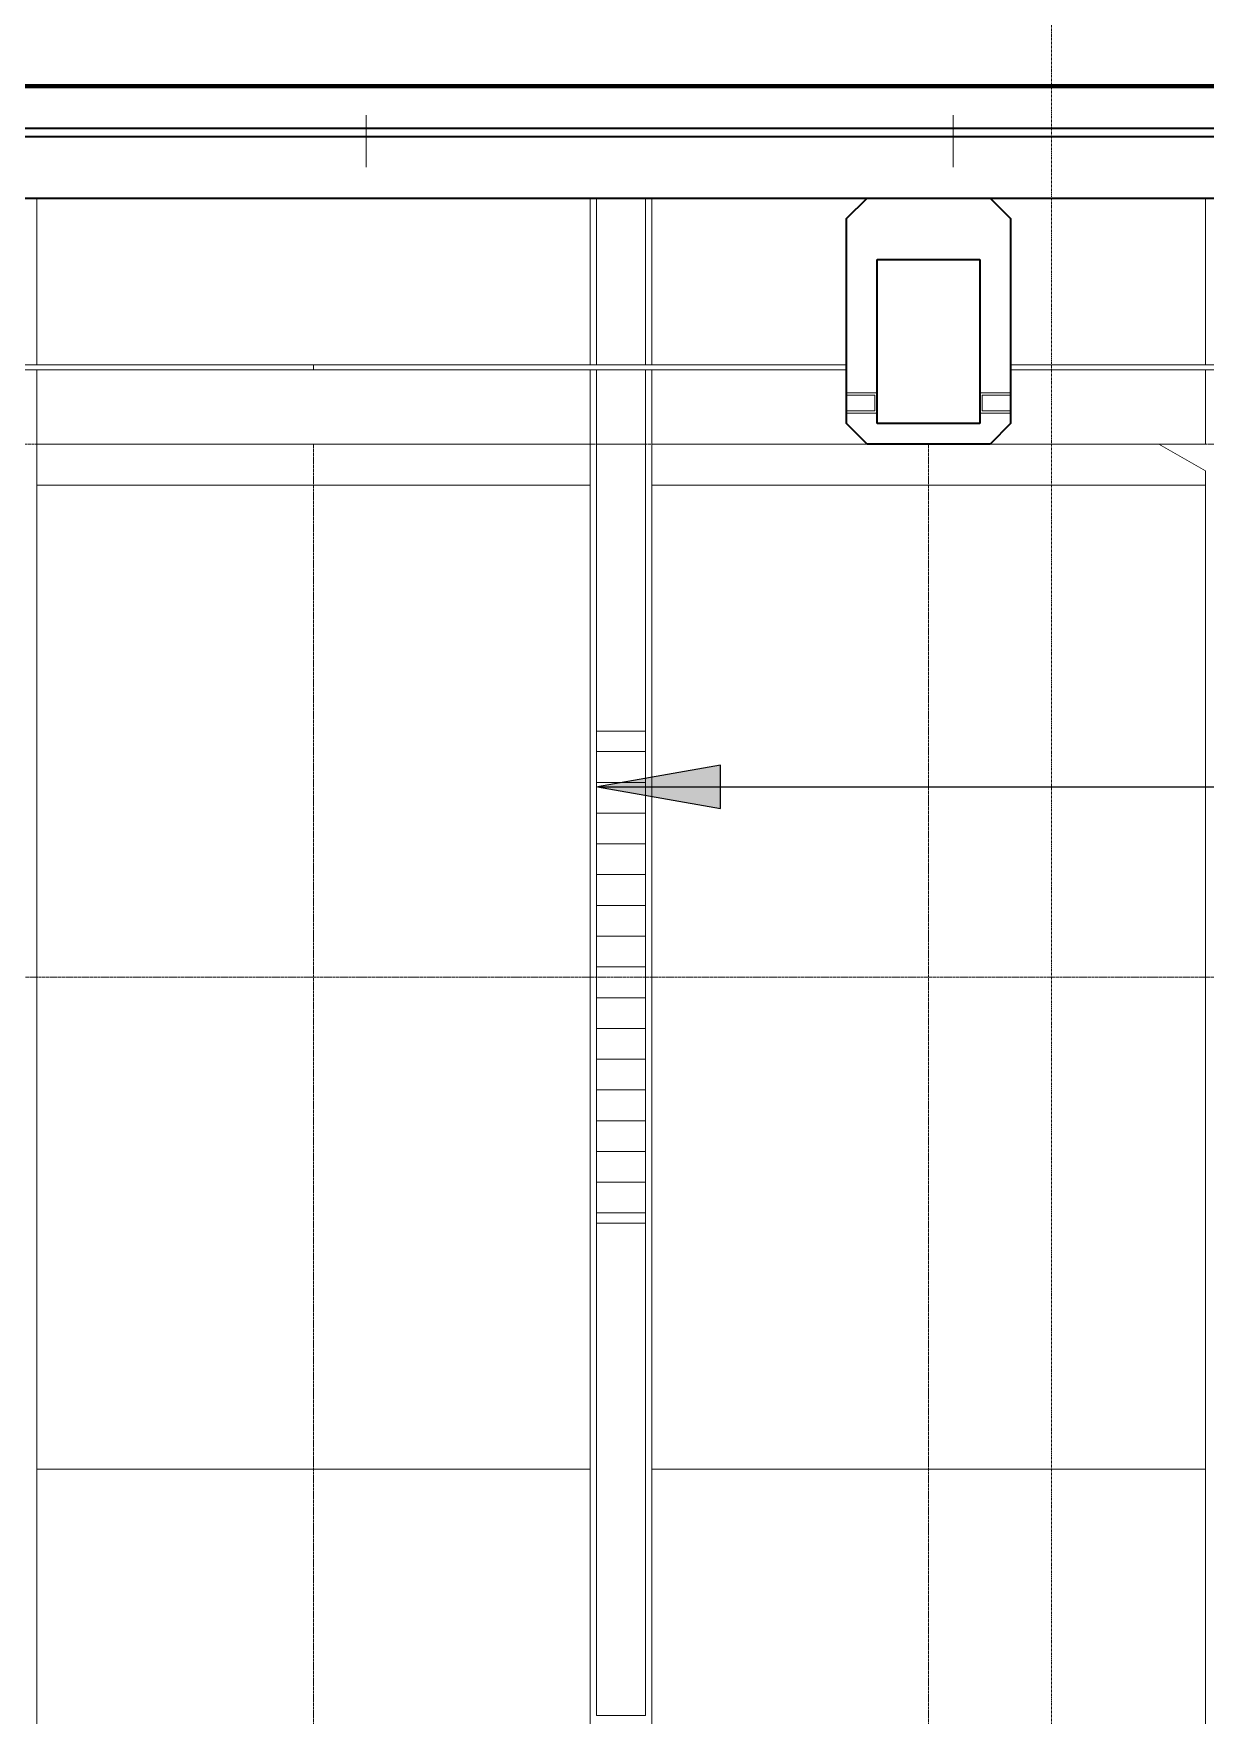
# Model space of a CAD drawing. Header units: millimetres. Extents: x -712454 to -640739, y -26917 to 7174.
# Drawn here: x -667365 to -664507, y -15283 to -11182 of the extents above; entities that cross this region are included whole.
import ezdxf

# ---------------------------------------------------------------- set-up
doc = ezdxf.new("R2010")
doc.units = ezdxf.units.MM
doc.linetypes.add('DPA_Grid _ Level 100', pattern=[10, 5.5, -1.6, 1.3, -1.6])
doc.linetypes.add('DPA_Hidden 50', pattern=[3, 2, -1])
for name, color, linetype, lineweight in [('A-ANNO-NOTE', 3, 'Continuous', 25), ('A-COLS-E', 1, 'Continuous', 35), ('A-COLS-HDLN', 2, 'Continuous', 9), ('A-DETL', 1, 'Continuous', 70), ('A-GENM', 1, 'Continuous', 9), ('A-GLAZ-CURT', 2, 'Continuous', 9), ('A-GLAZ-CWMG', 2, 'Continuous', 35), ('S-GRID', 251, 'Continuous', 9)]:
    doc.layers.add(name, color=color, linetype=linetype, lineweight=lineweight)

# ---------------------------------------------------------------- blocks, each defined once
blk = doc.blocks.new('System Panel - Entrance Glazed 12mm-11964252-4213-01 ENLARGED ENTRANCE 3 GROUND LEVEL - REFLECTED CEILING PLAN')
at = {"layer": 'A-GLAZ-CURT'}
for p, q in [((-687.5, -6), (-687.5, 6)), ((-687.5, 6), (612.5, 6)), ((612.5, -6), (-687.5, -6))]:
    blk.add_line(p, q, dxfattribs=at)
blk = doc.blocks.new('System Panel - Entrance Glazed 12mm-11964253-4213-01 ENLARGED ENTRANCE 3 GROUND LEVEL - REFLECTED CEILING PLAN')
at = {"layer": 'A-GLAZ-CURT'}
for p, q in [((-618.2, -6), (-618.2, 6)), ((-618.2, 6), (543.2, 6)), ((543.2, -6), (-618.2, -6))]:
    blk.add_line(p, q, dxfattribs=at)
blk = doc.blocks.new('DPA_CP_Entrance Louver Grill Vertical Z - Louver Grill Vertical Z-V3-4213-01 ENLARGED ENTRANCE 3 GROUND LEVEL - REFLECTED CEILING PLAN')
at = {"layer": 'A-GLAZ-CURT'}
for p, q in [((-716, -50), (-716, 0)), ((716, 0), (716, -50)), ((-716, 0), (-716, -50)), ((716, -50), (716, -25)), ((-716, -50), (-716, -125)), ((-716, -125), (-716, -50)), ((-716, -50), (-716, -125)), ((-716, -125), (-716, -50)), ((716, -50), (716, -125)), ((716, -125), (716, -50)), ((716, -50), (716, -125)), ((716, -125), (716, -50)), ((-716, -125), (-716, -127)), ((-716, -127), (-716, -125)), ((716, -127), (716, -125)), ((716, -125), (716, -127)), ((-668, -195), (-668, -200)), ((-668, -200), (-668, -195)), ((-668, -200), (-666, -200)), ((-666, -200), (-668, -200)), ((-666, -200), (-666, -195)), ((-666, -195), (-666, -200)), ((666, -195), (666, -200)), ((666, -200), (666, -195)), ((666, -200), (668, -200)), ((668, -200), (666, -200)), ((668, -200), (668, -195)), ((668, -195), (668, -200))]:
    blk.add_line(p, q, dxfattribs=at)
blk = doc.blocks.new('System Panel - Entrance Glazed 12mm-11964251-4213-01 ENLARGED ENTRANCE 3 GROUND LEVEL - REFLECTED CEILING PLAN')
at = {"layer": 'A-GLAZ-CURT'}
for p, q in [((-487.5, 6), (812.5, 6)), ((812.5, 6), (812.5, -6)), ((812.5, -6), (-487.5, -6))]:
    blk.add_line(p, q, dxfattribs=at)
blk = doc.blocks.new('DPA_Rectangular - 250 x 400 mm-11978455-4213-01 ENLARGED ENTRANCE 3 GROUND LEVEL - REFLECTED CEILING PLAN')
at = {"layer": 'A-COLS-E'}
for p, q in [((-200, -125), (-200, 125)), ((-200, 125), (200, 125)), ((200, 125), (200, -125)), ((200, -125), (-200, -125))]:
    blk.add_line(p, q, dxfattribs=at)
blk = doc.blocks.new('DPA_Rectangular Tuscan Column - Rectangular Tuscan Column-11934986-4213-01 ENLARGED ENTRANCE 3 GROUND LEVEL - REFLECTED CEILING PLAN')
at = {"layer": 'A-COLS-E'}
for p, q in [((-200, 250), (-150, 300)), ((-150, 300), (150, 300)), ((150, 300), (200, 250)), ((-200, -250), (-200, 250)), ((200, 250), (200, -250)), ((-150, -300), (-200, -250)), ((200, -250), (150, -300)), ((150, -300), (-150, -300))]:
    blk.add_line(p, q, dxfattribs=at)
at = {"layer": 'A-COLS-HDLN'}
for p, q in [((125, 150), (-125, 150)), ((-125, 150), (-125, -250)), ((125, -250), (125, 150)), ((-125, -175), (-200, -175)), ((-200, -175), (-200, -181)), ((-200, -181), (-131, -181)), ((-131, -181), (-131, -219)), ((-125, -225), (-125, -175)), ((125, -175), (125, -225)), ((200, -175), (125, -175)), ((131, -219), (131, -181)), ((131, -181), (200, -181)), ((200, -181), (200, -175)), ((-131, -219), (-200, -219)), ((-200, -219), (-200, -225)), ((-200, -225), (-125, -225)), ((125, -225), (200, -225)), ((200, -219), (131, -219)), ((200, -225), (200, -219)), ((-125, -250), (125, -250))]:
    blk.add_line(p, q, dxfattribs=at)
blk = doc.blocks.new('Rectangular Mullion - Entrance Louver Top-17623562-4213-01 ENLARGED ENTRANCE 3 GROUND LEVEL - REFLECTED CEILING PLAN')
at = {"layer": 'A-GLAZ-CWMG'}
for p, q in [((-663690.2, -11313), (-665122.2, -11313)), ((-665122.2, -11313), (-663690.2, -11313)), ((-663690.2, -11313), (-663690.2, -11508)), ((-663690.2, -11413), (-663690.2, -11313)), ((-665122.2, -11413), (-663690.2, -11413)), ((-665122.2, -11413), (-663690.2, -11413)), ((-665122.2, -11433), (-663690.2, -11433)), ((-665122.2, -11433), (-663690.2, -11433)), ((-663690.2, -11433), (-663690.2, -11413)), ((-663690.2, -11583), (-663690.2, -11433)), ((-665122.2, -11583), (-663710.3, -11583)), ((-665122.2, -11583), (-663690.2, -11583))]:
    blk.add_line(p, q, dxfattribs=at)
blk = doc.blocks.new('DPA_CP_Entrance Louver Grill Vertical Z - Louver Grill Vertical Z-18399221-4213-01 ENLARGED ENTRANCE 3 GROUND LEVEL - REFLECTED CEILING PLAN')
at = {"layer": 'A-GLAZ-CURT'}
for p, q in [((-716, 0), (-716, -50)), ((-716, -50), (-716, 0)), ((716, -50), (716, -25)), ((716, -25), (716, -50)), ((-716, -50), (-716, -125)), ((-716, -125), (-716, -50)), ((-716, -50), (-716, -125)), ((-716, -125), (-716, -50)), ((716, -50), (716, -125)), ((716, -125), (716, -50)), ((716, -50), (716, -125)), ((716, -125), (716, -50)), ((-716, -125), (-716, -127)), ((-716, -127), (-716, -125)), ((716, -127), (716, -125)), ((716, -125), (716, -127)), ((-668, -200), (-666, -200)), ((-666, -200), (-668, -200)), ((666, -200), (668, -200)), ((668, -200), (666, -200))]:
    blk.add_line(p, q, dxfattribs=at)
blk = doc.blocks.new('Rectangular Mullion - 50x200-17623563-4213-01 ENLARGED ENTRANCE 3 GROUND LEVEL - REFLECTED CEILING PLAN')
at = {"layer": 'A-GLAZ-CWMG'}
for p, q in [((-665122.2, -11308), (-663690.2, -11308)), ((-663690.2, -11308), (-665122.2, -11308)), ((-663690.2, -11308), (-663690.2, -11508)), ((-663690.2, -11508), (-663690.2, -11308))]:
    blk.add_line(p, q, dxfattribs=at)
blk = doc.blocks.new('System Panel - DPA-AR_Metal Ceiling Rectangular Panel-V47-4213-01 ENLARGED ENTRANCE 3 GROUND LEVEL - REFLECTED CEILING PLAN')
at = {"layer": 'A-GLAZ-CURT'}
for p, q in [((-679507.4, -14683), (-680857.4, -14683)), ((-680857.4, -14683), (-680857.4, -17083)), ((-680857.4, -17083), (-680857.4, -14683)), ((-680857.4, -14683), (-679507.4, -14683)), ((-679507.4, -17083), (-679507.4, -14683)), ((-679507.4, -14683), (-679507.4, -17083)), ((-680857.4, -17083), (-679507.4, -17083)), ((-679507.4, -17083), (-680857.4, -17083))]:
    blk.add_line(p, q, dxfattribs=at)
blk = doc.blocks.new('DPA_CP_Metal Ceiling Panel - Vertical Panel Entrance-12683665-4213-01 ENLARGED ENTRANCE 3 GROUND LEVEL - REFLECTED CEILING PLAN')
at = {"layer": 'A-GLAZ-CURT'}
for p, q in [((-680992.4, -14082.9), (-680872.4, -14082.9)), ((-680992.4, -14082.9), (-680992.4, -15282.9)), ((-680992.4, -14082.9), (-680992.4, -15282.9)), ((-680872.4, -14082.9), (-680992.4, -14082.9)), ((-680992.4, -14082.9), (-680872.4, -14082.9)), ((-680992.4, -15282.9), (-680992.4, -14082.9)), ((-680872.4, -14082.9), (-680872.4, -15282.9)), ((-680872.4, -15282.9), (-680872.4, -14082.9)), ((-680872.4, -14082.9), (-680872.4, -15282.9)), ((-680992.4, -15282.9), (-680872.4, -15282.9)), ((-680992.4, -15282.9), (-680872.4, -15282.9)), ((-680872.4, -15282.9), (-680992.4, -15282.9))]:
    blk.add_line(p, q, dxfattribs=at)
blk = doc.blocks.new('DPA_CP_Metal Ceiling Luminaire - Linear Luminaire Entrance-V46-4213-01 ENLARGED ENTRANCE 3 GROUND LEVEL - REFLECTED CEILING PLAN')
at = {"layer": 'A-GLAZ-CURT'}
h = blk.add_hatch(dxfattribs=at)
h.set_pattern_fill('FP_6', color=256, style=0, pattern_type=2)
h.set_pattern_definition([(0, (-679466.046, -16082.944), (0, -75), [])])
h.paths.add_polyline_path([(-680872.4, -16482.9), (-680872.4, -15282.9), (-680992.4, -15282.9), (-680992.4, -16482.9)])
for p, q in [((-680992.4, -15282.9), (-680992.4, -16482.9)), ((-680872.4, -15282.9), (-680992.4, -15282.9)), ((-680992.4, -15282.9), (-680872.4, -15282.9)), ((-680992.4, -16482.9), (-680992.4, -15282.9)), ((-680872.4, -16482.9), (-680872.4, -15282.9)), ((-680872.4, -15282.9), (-680872.4, -16482.9)), ((-680992.4, -16482.9), (-680872.4, -16482.9)), ((-680872.4, -16482.9), (-680992.4, -16482.9))]:
    blk.add_line(p, q, dxfattribs=at)
blk = doc.blocks.new('DPA_CP_Metal Ceiling Panel - Vertical Panel Entrance-12683620-4213-01 ENLARGED ENTRANCE 3 GROUND LEVEL - REFLECTED CEILING PLAN')
at = {"layer": 'A-GLAZ-CURT'}
for p, q in [((-680992.4, -16482.9), (-680872.4, -16482.9)), ((-680992.4, -16482.9), (-680992.4, -17182.9)), ((-680992.4, -16482.9), (-680992.4, -17182.9)), ((-680872.4, -16482.9), (-680992.4, -16482.9)), ((-680992.4, -16482.9), (-680872.4, -16482.9)), ((-680992.4, -17182.9), (-680992.4, -16482.9)), ((-680872.4, -16482.9), (-680872.4, -17182.9)), ((-680872.4, -17182.9), (-680872.4, -16482.9)), ((-680872.4, -16482.9), (-680872.4, -17182.9)), ((-680992.4, -17182.9), (-680872.4, -17182.9)), ((-680992.4, -17182.9), (-680872.4, -17182.9)), ((-680872.4, -17182.9), (-680992.4, -17182.9))]:
    blk.add_line(p, q, dxfattribs=at)
blk = doc.blocks.new('System Panel - DPA-AR_Metal Ceiling Rectangular Panel-V49-4213-01 ENLARGED ENTRANCE 3 GROUND LEVEL - REFLECTED CEILING PLAN')
at = {"layer": 'A-GLAZ-CURT'}
for p, q in [((-678007.4, -17083), (-679357.4, -17083)), ((-679357.4, -17083), (-679357.4, -17183)), ((-679357.4, -17183), (-679357.4, -17083)), ((-679357.4, -17083), (-678007.4, -17083)), ((-678007.4, -17183), (-678007.4, -17083)), ((-678007.4, -17083), (-678007.4, -17183)), ((-679357.4, -17183), (-678007.4, -17183)), ((-678007.4, -17183), (-679357.4, -17183))]:
    blk.add_line(p, q, dxfattribs=at)
blk = doc.blocks.new('System Panel - DPA-AR_Metal Ceiling Rectangular Panel-12684870-4213-01 ENLARGED ENTRANCE 3 GROUND LEVEL - REFLECTED CEILING PLAN')
at = {"layer": 'A-GLAZ-CURT'}
for p, q in [((-664621.1, -12183), (-665857.4, -12183)), ((-665857.4, -12183), (-665857.4, -12283)), ((-665857.4, -12283), (-665857.4, -12183)), ((-665857.4, -12183), (-664621.1, -12183)), ((-664507.4, -12248.6), (-664621.1, -12183)), ((-664621.1, -12183), (-664507.4, -12248.6)), ((-664507.4, -12283), (-664507.4, -12248.6)), ((-664507.4, -12248.6), (-664507.4, -12283)), ((-665857.4, -12283), (-664507.4, -12283)), ((-664507.4, -12283), (-665857.4, -12283))]:
    blk.add_line(p, q, dxfattribs=at)
blk = doc.blocks.new('System Panel - DPA-AR_Metal Ceiling Rectangular Panel-V53-4213-01 ENLARGED ENTRANCE 3 GROUND LEVEL - REFLECTED CEILING PLAN')
at = {"layer": 'A-GLAZ-CURT'}
for p, q in [((-672007.4, -11583), (-673357.4, -11583)), ((-673357.4, -11583), (-673357.4, -11990)), ((-673357.4, -11990), (-673357.4, -11583)), ((-673357.4, -11583), (-672007.4, -11583)), ((-672007.4, -11990), (-672007.4, -11583)), ((-672007.4, -11583), (-672007.4, -11990)), ((-673357.4, -12002), (-673357.4, -12183)), ((-673357.4, -12183), (-673357.4, -12002)), ((-672007.4, -12183), (-672007.4, -12002)), ((-672007.4, -12002), (-672007.4, -12183)), ((-673357.4, -12183), (-672007.4, -12183)), ((-672007.4, -12183), (-673357.4, -12183))]:
    blk.add_line(p, q, dxfattribs=at)
blk = doc.blocks.new('DPA_CP_Metal Ceiling Panel - Vertical Panel Entrance-16079906-4213-01 ENLARGED ENTRANCE 3 GROUND LEVEL - REFLECTED CEILING PLAN')
at = {"layer": 'A-GLAZ-CURT'}
for p, q in [((-676492.4, -11583), (-676372.4, -11583)), ((-676492.4, -11583), (-676492.4, -11990)), ((-676492.4, -11583), (-676492.4, -11990)), ((-676372.4, -11583), (-676492.4, -11583)), ((-676492.4, -11583), (-676372.4, -11583)), ((-676492.4, -11990), (-676492.4, -11583)), ((-676372.4, -11583), (-676372.4, -11990)), ((-676372.4, -11990), (-676372.4, -11583)), ((-676372.4, -11583), (-676372.4, -11990)), ((-676492.4, -12002), (-676492.4, -12182.9)), ((-676492.4, -12002), (-676492.4, -12182.9)), ((-676492.4, -12182.9), (-676492.4, -12002)), ((-676372.4, -12002), (-676372.4, -12182.9)), ((-676372.4, -12182.9), (-676372.4, -12002)), ((-676372.4, -12002), (-676372.4, -12182.9)), ((-676492.4, -12182.9), (-676372.4, -12182.9)), ((-676492.4, -12182.9), (-676372.4, -12182.9)), ((-676372.4, -12182.9), (-676492.4, -12182.9))]:
    blk.add_line(p, q, dxfattribs=at)
blk = doc.blocks.new('System Panel - DPA-AR_Metal Ceiling Rectangular Panel-V55-4213-01 ENLARGED ENTRANCE 3 GROUND LEVEL - REFLECTED CEILING PLAN')
at = {"layer": 'A-GLAZ-CURT'}
for p, q in [((-670507.4, -11583), (-671857.4, -11583)), ((-671857.4, -11583), (-671857.4, -11990)), ((-671857.4, -11990), (-671857.4, -11583)), ((-671857.4, -11583), (-670507.4, -11583)), ((-670507.4, -11990), (-670507.4, -11583)), ((-670507.4, -11583), (-670507.4, -11990)), ((-671857.4, -12002), (-671857.4, -12183)), ((-671857.4, -12183), (-671857.4, -12002)), ((-670507.4, -12183), (-670507.4, -12002)), ((-670507.4, -12002), (-670507.4, -12183)), ((-671857.4, -12183), (-670507.4, -12183)), ((-670507.4, -12183), (-671857.4, -12183))]:
    blk.add_line(p, q, dxfattribs=at)
blk = doc.blocks.new('GM_Louver Grill Vertical Z - Z Profile-12047552-4213-01 ENLARGED ENTRANCE 3 GROUND LEVEL - REFLECTED CEILING PLAN')
at = {"layer": 'A-GENM'}
for p, q in [((46.4, -73), (40, -73)), ((40, -73), (40, -75)), ((40, -75), (40, -73)), ((40, -73), (46.4, -73)), ((40, -75), (50, -75)), ((50, -75), (40, -75)), ((44.5, -70), (46.4, -73)), ((46.4, -73), (44.5, -70)), ((50, -75), (46.8, -70)), ((46.8, -70), (50, -75))]:
    blk.add_line(p, q, dxfattribs=at)
blk = doc.blocks.new('GM_Louver Grill Vertical Z - Z Profile-18333959-4213-01 ENLARGED ENTRANCE 3 GROUND LEVEL - REFLECTED CEILING PLAN')
at = {"layer": 'A-GENM'}
for p, q in [((40, -75), (50, -75)), ((50, -75), (40, -75))]:
    blk.add_line(p, q, dxfattribs=at)
blk = doc.blocks.new('DPA_CP_Entrance Louver Grill Vertical Z - Louver Grill Vertical Z-V74-4213-01 ENLARGED ENTRANCE 3 GROUND LEVEL - REFLECTED CEILING PLAN')
at = {"layer": 'A-GLAZ-CURT'}
for p, q in [((-716, -50), (-716, 0)), ((716, 0), (716, -50)), ((-716, -25), (-716, -50)), ((716, -50), (716, -25)), ((-716, -50), (-716, -125)), ((-716, -125), (-716, -50)), ((-716, -50), (-716, -125)), ((-716, -125), (-716, -50)), ((716, -50), (716, -125)), ((716, -125), (716, -50)), ((716, -50), (716, -125)), ((716, -125), (716, -50)), ((-716, -125), (-716, -127)), ((-716, -127), (-716, -125)), ((716, -127), (716, -125)), ((716, -125), (716, -127)), ((-668, -195), (-668, -200)), ((-668, -200), (-668, -195)), ((-668, -200), (-666, -200)), ((-666, -200), (-668, -200)), ((-666, -200), (-666, -195)), ((-666, -195), (-666, -200)), ((666, -195), (666, -200)), ((666, -200), (666, -195)), ((666, -200), (668, -200)), ((668, -200), (666, -200)), ((668, -200), (668, -195)), ((668, -195), (668, -200))]:
    blk.add_line(p, q, dxfattribs=at)
blk = doc.blocks.new('DPA_CP_Entrance Louver Grill Vertical Z - Louver Grill Vertical Z-V75-4213-01 ENLARGED ENTRANCE 3 GROUND LEVEL - REFLECTED CEILING PLAN')
at = {"layer": 'A-GLAZ-CURT'}
for p, q in [((-716, -25), (-716, -50)), ((-716, -50), (-716, -25)), ((716, -50), (716, -25)), ((716, -25), (716, -50)), ((-716, -50), (-716, -125)), ((-716, -125), (-716, -50)), ((-716, -50), (-716, -125)), ((-716, -125), (-716, -50)), ((716, -50), (716, -125)), ((716, -125), (716, -50)), ((716, -50), (716, -125)), ((716, -125), (716, -50)), ((-716, -125), (-716, -127)), ((-716, -127), (-716, -125)), ((716, -127), (716, -125)), ((716, -125), (716, -127)), ((-668, -200), (-666, -200)), ((-666, -200), (-668, -200)), ((666, -200), (668, -200)), ((668, -200), (666, -200))]:
    blk.add_line(p, q, dxfattribs=at)
blk = doc.blocks.new('Rectangular Mullion - Entrance Louver Top-V76-4213-01 ENLARGED ENTRANCE 3 GROUND LEVEL - REFLECTED CEILING PLAN')
at = {"layer": 'A-GLAZ-CWMG'}
for p, q in [((-665122.2, -11313), (-666554.2, -11313)), ((-666554.2, -11313), (-665122.2, -11313)), ((-666554.2, -11413), (-665122.2, -11413)), ((-666554.2, -11413), (-665122.2, -11413)), ((-666554.2, -11433), (-665122.2, -11433)), ((-666554.2, -11433), (-665122.2, -11433)), ((-666554.2, -11583), (-665122.2, -11583)), ((-666554.2, -11583), (-665122.2, -11583))]:
    blk.add_line(p, q, dxfattribs=at)
blk = doc.blocks.new('Rectangular Mullion - 50x200-17623528-4213-01 ENLARGED ENTRANCE 3 GROUND LEVEL - REFLECTED CEILING PLAN')
at = {"layer": 'A-GLAZ-CWMG'}
for p, q in [((-666554.2, -11308), (-665122.2, -11308)), ((-665122.2, -11308), (-666554.2, -11308))]:
    blk.add_line(p, q, dxfattribs=at)

msp = doc.modelspace()

# ---------------------------------------------------------------- hatches: boundary and pattern name
at = {"layer": 'A-ANNO-NOTE'}
msp.add_hatch(color=256, dxfattribs=at).paths.add_polyline_path([(-665990.1, -13019), (-665690.1, -13071.9), (-665690.1, -12966.1)])

# ---------------------------------------------------------------- linework, layer by layer
for p, q in [((-665690.1, -12966.1), (-665990.1, -13019)), ((-665690.1, -13071.9), (-665690.1, -12966.1)), ((-665990.1, -13019), (-665690.1, -13071.9)), ((-665990.1, -13019), (-655767.9, -13019))]:
    msp.add_line(p, q, dxfattribs=at)
at = {"layer": 'A-DETL', "color": 8, "linetype": 'DPA_Hidden 50', "lineweight": 9}
for p, q in [((-682157.4, -12183), (-663871.1, -12183)), ((-666682.4, -12183), (-666682.4, -21183)), ((-665182.4, -12183), (-665182.4, -21183)), ((-681822.4, -13482.9), (-657422.4, -13482.9))]:
    msp.add_line(p, q, dxfattribs=at)
at = {"layer": 'S-GRID', "linetype": 'DPA_Grid _ Level 100'}
msp.add_line((-664882.4, -26917.1), (-664882.4, 4761.8), dxfattribs=at)

# ---------------------------------------------------------------- block references
at = {"layer": 'A-COLS-E'}
msp.add_blockref('DPA_Rectangular Tuscan Column - Rectangular Tuscan Column-11934986-4213-01 ENLARGED ENTRANCE 3 GROUND LEVEL - REFLECTED CEILING PLAN', (-665182.4, -11883), dxfattribs=at)
at = {"layer": 'A-COLS-E', "rotation": 269.999999999999}
msp.add_blockref('DPA_Rectangular - 250 x 400 mm-11978455-4213-01 ENLARGED ENTRANCE 3 GROUND LEVEL - REFLECTED CEILING PLAN', (-665182.4, -11933), dxfattribs=at)
at = {"layer": 'A-GENM', "rotation": 180}
for name, p in [('GM_Louver Grill Vertical Z - Z Profile-12047552-4213-01 ENLARGED ENTRANCE 3 GROUND LEVEL - REFLECTED CEILING PLAN', (-667282.9, -11383)), ('GM_Louver Grill Vertical Z - Z Profile-18333959-4213-01 ENLARGED ENTRANCE 3 GROUND LEVEL - REFLECTED CEILING PLAN', (-667282.9, -11383)), ('GM_Louver Grill Vertical Z - Z Profile-12047552-4213-01 ENLARGED ENTRANCE 3 GROUND LEVEL - REFLECTED CEILING PLAN', (-667207.5, -11383)), ('GM_Louver Grill Vertical Z - Z Profile-18333959-4213-01 ENLARGED ENTRANCE 3 GROUND LEVEL - REFLECTED CEILING PLAN', (-667207.5, -11383)), ('GM_Louver Grill Vertical Z - Z Profile-12047552-4213-01 ENLARGED ENTRANCE 3 GROUND LEVEL - REFLECTED CEILING PLAN', (-667132.1, -11383)), ('GM_Louver Grill Vertical Z - Z Profile-18333959-4213-01 ENLARGED ENTRANCE 3 GROUND LEVEL - REFLECTED CEILING PLAN', (-667132.1, -11383)), ('GM_Louver Grill Vertical Z - Z Profile-12047552-4213-01 ENLARGED ENTRANCE 3 GROUND LEVEL - REFLECTED CEILING PLAN', (-667056.7, -11383)), ('GM_Louver Grill Vertical Z - Z Profile-18333959-4213-01 ENLARGED ENTRANCE 3 GROUND LEVEL - REFLECTED CEILING PLAN', (-667056.7, -11383)), ('GM_Louver Grill Vertical Z - Z Profile-12047552-4213-01 ENLARGED ENTRANCE 3 GROUND LEVEL - REFLECTED CEILING PLAN', (-666981.3, -11383)), ('GM_Louver Grill Vertical Z - Z Profile-18333959-4213-01 ENLARGED ENTRANCE 3 GROUND LEVEL - REFLECTED CEILING PLAN', (-666981.3, -11383)), ('GM_Louver Grill Vertical Z - Z Profile-12047552-4213-01 ENLARGED ENTRANCE 3 GROUND LEVEL - REFLECTED CEILING PLAN', (-666905.9, -11383)), ('GM_Louver Grill Vertical Z - Z Profile-18333959-4213-01 ENLARGED ENTRANCE 3 GROUND LEVEL - REFLECTED CEILING PLAN', (-666905.9, -11383)), ('GM_Louver Grill Vertical Z - Z Profile-12047552-4213-01 ENLARGED ENTRANCE 3 GROUND LEVEL - REFLECTED CEILING PLAN', (-666830.5, -11383)), ('GM_Louver Grill Vertical Z - Z Profile-18333959-4213-01 ENLARGED ENTRANCE 3 GROUND LEVEL - REFLECTED CEILING PLAN', (-666830.5, -11383)), ('GM_Louver Grill Vertical Z - Z Profile-12047552-4213-01 ENLARGED ENTRANCE 3 GROUND LEVEL - REFLECTED CEILING PLAN', (-666755, -11383)), ('GM_Louver Grill Vertical Z - Z Profile-18333959-4213-01 ENLARGED ENTRANCE 3 GROUND LEVEL - REFLECTED CEILING PLAN', (-666755, -11383)), ('GM_Louver Grill Vertical Z - Z Profile-12047552-4213-01 ENLARGED ENTRANCE 3 GROUND LEVEL - REFLECTED CEILING PLAN', (-666679.6, -11383)), ('GM_Louver Grill Vertical Z - Z Profile-18333959-4213-01 ENLARGED ENTRANCE 3 GROUND LEVEL - REFLECTED CEILING PLAN', (-666679.6, -11383)), ('GM_Louver Grill Vertical Z - Z Profile-12047552-4213-01 ENLARGED ENTRANCE 3 GROUND LEVEL - REFLECTED CEILING PLAN', (-666604.2, -11383)), ('GM_Louver Grill Vertical Z - Z Profile-18333959-4213-01 ENLARGED ENTRANCE 3 GROUND LEVEL - REFLECTED CEILING PLAN', (-666604.2, -11383)), ('GM_Louver Grill Vertical Z - Z Profile-12047552-4213-01 ENLARGED ENTRANCE 3 GROUND LEVEL - REFLECTED CEILING PLAN', (-666454.2, -11383)), ('GM_Louver Grill Vertical Z - Z Profile-18333959-4213-01 ENLARGED ENTRANCE 3 GROUND LEVEL - REFLECTED CEILING PLAN', (-666454.2, -11383)), ('GM_Louver Grill Vertical Z - Z Profile-12047552-4213-01 ENLARGED ENTRANCE 3 GROUND LEVEL - REFLECTED CEILING PLAN', (-666378.8, -11383)), ('GM_Louver Grill Vertical Z - Z Profile-18333959-4213-01 ENLARGED ENTRANCE 3 GROUND LEVEL - REFLECTED CEILING PLAN', (-666378.8, -11383)), ('GM_Louver Grill Vertical Z - Z Profile-12047552-4213-01 ENLARGED ENTRANCE 3 GROUND LEVEL - REFLECTED CEILING PLAN', (-666303.4, -11383)), ('GM_Louver Grill Vertical Z - Z Profile-18333959-4213-01 ENLARGED ENTRANCE 3 GROUND LEVEL - REFLECTED CEILING PLAN', (-666303.4, -11383)), ('GM_Louver Grill Vertical Z - Z Profile-12047552-4213-01 ENLARGED ENTRANCE 3 GROUND LEVEL - REFLECTED CEILING PLAN', (-666228, -11383)), ('GM_Louver Grill Vertical Z - Z Profile-18333959-4213-01 ENLARGED ENTRANCE 3 GROUND LEVEL - REFLECTED CEILING PLAN', (-666228, -11383)), ('GM_Louver Grill Vertical Z - Z Profile-12047552-4213-01 ENLARGED ENTRANCE 3 GROUND LEVEL - REFLECTED CEILING PLAN', (-666152.6, -11383)), ('GM_Louver Grill Vertical Z - Z Profile-18333959-4213-01 ENLARGED ENTRANCE 3 GROUND LEVEL - REFLECTED CEILING PLAN', (-666152.6, -11383)), ('GM_Louver Grill Vertical Z - Z Profile-12047552-4213-01 ENLARGED ENTRANCE 3 GROUND LEVEL - REFLECTED CEILING PLAN', (-666077.2, -11383)), ('GM_Louver Grill Vertical Z - Z Profile-18333959-4213-01 ENLARGED ENTRANCE 3 GROUND LEVEL - REFLECTED CEILING PLAN', (-666077.2, -11383)), ('GM_Louver Grill Vertical Z - Z Profile-12047552-4213-01 ENLARGED ENTRANCE 3 GROUND LEVEL - REFLECTED CEILING PLAN', (-666001.7, -11383)), ('GM_Louver Grill Vertical Z - Z Profile-18333959-4213-01 ENLARGED ENTRANCE 3 GROUND LEVEL - REFLECTED CEILING PLAN', (-666001.7, -11383)), ('GM_Louver Grill Vertical Z - Z Profile-12047552-4213-01 ENLARGED ENTRANCE 3 GROUND LEVEL - REFLECTED CEILING PLAN', (-665926.3, -11383)), ('GM_Louver Grill Vertical Z - Z Profile-18333959-4213-01 ENLARGED ENTRANCE 3 GROUND LEVEL - REFLECTED CEILING PLAN', (-665926.3, -11383)), ('GM_Louver Grill Vertical Z - Z Profile-12047552-4213-01 ENLARGED ENTRANCE 3 GROUND LEVEL - REFLECTED CEILING PLAN', (-665850.9, -11383)), ('GM_Louver Grill Vertical Z - Z Profile-18333959-4213-01 ENLARGED ENTRANCE 3 GROUND LEVEL - REFLECTED CEILING PLAN', (-665850.9, -11383)), ('GM_Louver Grill Vertical Z - Z Profile-12047552-4213-01 ENLARGED ENTRANCE 3 GROUND LEVEL - REFLECTED CEILING PLAN', (-665775.5, -11383)), ('GM_Louver Grill Vertical Z - Z Profile-18333959-4213-01 ENLARGED ENTRANCE 3 GROUND LEVEL - REFLECTED CEILING PLAN', (-665775.5, -11383)), ('GM_Louver Grill Vertical Z - Z Profile-12047552-4213-01 ENLARGED ENTRANCE 3 GROUND LEVEL - REFLECTED CEILING PLAN', (-665700.1, -11383)), ('GM_Louver Grill Vertical Z - Z Profile-18333959-4213-01 ENLARGED ENTRANCE 3 GROUND LEVEL - REFLECTED CEILING PLAN', (-665700.1, -11383)), ('GM_Louver Grill Vertical Z - Z Profile-12047552-4213-01 ENLARGED ENTRANCE 3 GROUND LEVEL - REFLECTED CEILING PLAN', (-665624.7, -11383)), ('GM_Louver Grill Vertical Z - Z Profile-18333959-4213-01 ENLARGED ENTRANCE 3 GROUND LEVEL - REFLECTED CEILING PLAN', (-665624.7, -11383)), ('GM_Louver Grill Vertical Z - Z Profile-12047552-4213-01 ENLARGED ENTRANCE 3 GROUND LEVEL - REFLECTED CEILING PLAN', (-665549.3, -11383)), ('GM_Louver Grill Vertical Z - Z Profile-18333959-4213-01 ENLARGED ENTRANCE 3 GROUND LEVEL - REFLECTED CEILING PLAN', (-665549.3, -11383)), ('GM_Louver Grill Vertical Z - Z Profile-12047552-4213-01 ENLARGED ENTRANCE 3 GROUND LEVEL - REFLECTED CEILING PLAN', (-665473.9, -11383)), ('GM_Louver Grill Vertical Z - Z Profile-18333959-4213-01 ENLARGED ENTRANCE 3 GROUND LEVEL - REFLECTED CEILING PLAN', (-665473.9, -11383)), ('GM_Louver Grill Vertical Z - Z Profile-12047552-4213-01 ENLARGED ENTRANCE 3 GROUND LEVEL - REFLECTED CEILING PLAN', (-665398.4, -11383)), ('GM_Louver Grill Vertical Z - Z Profile-18333959-4213-01 ENLARGED ENTRANCE 3 GROUND LEVEL - REFLECTED CEILING PLAN', (-665398.4, -11383)), ('GM_Louver Grill Vertical Z - Z Profile-12047552-4213-01 ENLARGED ENTRANCE 3 GROUND LEVEL - REFLECTED CEILING PLAN', (-665323, -11383)), ('GM_Louver Grill Vertical Z - Z Profile-18333959-4213-01 ENLARGED ENTRANCE 3 GROUND LEVEL - REFLECTED CEILING PLAN', (-665323, -11383)), ('GM_Louver Grill Vertical Z - Z Profile-12047552-4213-01 ENLARGED ENTRANCE 3 GROUND LEVEL - REFLECTED CEILING PLAN', (-665247.6, -11383)), ('GM_Louver Grill Vertical Z - Z Profile-18333959-4213-01 ENLARGED ENTRANCE 3 GROUND LEVEL - REFLECTED CEILING PLAN', (-665247.6, -11383)), ('GM_Louver Grill Vertical Z - Z Profile-12047552-4213-01 ENLARGED ENTRANCE 3 GROUND LEVEL - REFLECTED CEILING PLAN', (-665172.2, -11383)), ('GM_Louver Grill Vertical Z - Z Profile-18333959-4213-01 ENLARGED ENTRANCE 3 GROUND LEVEL - REFLECTED CEILING PLAN', (-665172.2, -11383)), ('GM_Louver Grill Vertical Z - Z Profile-12047552-4213-01 ENLARGED ENTRANCE 3 GROUND LEVEL - REFLECTED CEILING PLAN', (-665022.2, -11383)), ('GM_Louver Grill Vertical Z - Z Profile-18333959-4213-01 ENLARGED ENTRANCE 3 GROUND LEVEL - REFLECTED CEILING PLAN', (-665022.2, -11383)), ('GM_Louver Grill Vertical Z - Z Profile-12047552-4213-01 ENLARGED ENTRANCE 3 GROUND LEVEL - REFLECTED CEILING PLAN', (-664946.8, -11383)), ('GM_Louver Grill Vertical Z - Z Profile-18333959-4213-01 ENLARGED ENTRANCE 3 GROUND LEVEL - REFLECTED CEILING PLAN', (-664946.8, -11383)), ('GM_Louver Grill Vertical Z - Z Profile-12047552-4213-01 ENLARGED ENTRANCE 3 GROUND LEVEL - REFLECTED CEILING PLAN', (-664871.4, -11383)), ('GM_Louver Grill Vertical Z - Z Profile-18333959-4213-01 ENLARGED ENTRANCE 3 GROUND LEVEL - REFLECTED CEILING PLAN', (-664871.4, -11383)), ('GM_Louver Grill Vertical Z - Z Profile-12047552-4213-01 ENLARGED ENTRANCE 3 GROUND LEVEL - REFLECTED CEILING PLAN', (-664796, -11383)), ('GM_Louver Grill Vertical Z - Z Profile-18333959-4213-01 ENLARGED ENTRANCE 3 GROUND LEVEL - REFLECTED CEILING PLAN', (-664796, -11383)), ('GM_Louver Grill Vertical Z - Z Profile-12047552-4213-01 ENLARGED ENTRANCE 3 GROUND LEVEL - REFLECTED CEILING PLAN', (-664720.5, -11383)), ('GM_Louver Grill Vertical Z - Z Profile-18333959-4213-01 ENLARGED ENTRANCE 3 GROUND LEVEL - REFLECTED CEILING PLAN', (-664720.5, -11383)), ('GM_Louver Grill Vertical Z - Z Profile-12047552-4213-01 ENLARGED ENTRANCE 3 GROUND LEVEL - REFLECTED CEILING PLAN', (-664645.1, -11383)), ('GM_Louver Grill Vertical Z - Z Profile-18333959-4213-01 ENLARGED ENTRANCE 3 GROUND LEVEL - REFLECTED CEILING PLAN', (-664645.1, -11383)), ('GM_Louver Grill Vertical Z - Z Profile-12047552-4213-01 ENLARGED ENTRANCE 3 GROUND LEVEL - REFLECTED CEILING PLAN', (-664569.7, -11383)), ('GM_Louver Grill Vertical Z - Z Profile-18333959-4213-01 ENLARGED ENTRANCE 3 GROUND LEVEL - REFLECTED CEILING PLAN', (-664569.7, -11383)), ('GM_Louver Grill Vertical Z - Z Profile-12047552-4213-01 ENLARGED ENTRANCE 3 GROUND LEVEL - REFLECTED CEILING PLAN', (-664494.3, -11383)), ('GM_Louver Grill Vertical Z - Z Profile-18333959-4213-01 ENLARGED ENTRANCE 3 GROUND LEVEL - REFLECTED CEILING PLAN', (-664494.3, -11383))]:
    msp.add_blockref(name, p, dxfattribs=at)
at = {"layer": 'A-GLAZ-CURT', "rotation": 180}
for name, p in [('DPA_CP_Entrance Louver Grill Vertical Z - Louver Grill Vertical Z-V74-4213-01 ENLARGED ENTRANCE 3 GROUND LEVEL - REFLECTED CEILING PLAN', (-667270.2, -11508)), ('DPA_CP_Entrance Louver Grill Vertical Z - Louver Grill Vertical Z-V75-4213-01 ENLARGED ENTRANCE 3 GROUND LEVEL - REFLECTED CEILING PLAN', (-667270.2, -11508)), ('DPA_CP_Entrance Louver Grill Vertical Z - Louver Grill Vertical Z-V74-4213-01 ENLARGED ENTRANCE 3 GROUND LEVEL - REFLECTED CEILING PLAN', (-665838.2, -11508)), ('DPA_CP_Entrance Louver Grill Vertical Z - Louver Grill Vertical Z-V75-4213-01 ENLARGED ENTRANCE 3 GROUND LEVEL - REFLECTED CEILING PLAN', (-665838.2, -11508)), ('DPA_CP_Entrance Louver Grill Vertical Z - Louver Grill Vertical Z-V3-4213-01 ENLARGED ENTRANCE 3 GROUND LEVEL - REFLECTED CEILING PLAN', (-664406.2, -11508)), ('DPA_CP_Entrance Louver Grill Vertical Z - Louver Grill Vertical Z-18399221-4213-01 ENLARGED ENTRANCE 3 GROUND LEVEL - REFLECTED CEILING PLAN', (-664406.2, -11508)), ('System Panel - Entrance Glazed 12mm-11964252-4213-01 ENLARGED ENTRANCE 3 GROUND LEVEL - REFLECTED CEILING PLAN', (-667369.9, -11996)), ('System Panel - Entrance Glazed 12mm-11964251-4213-01 ENLARGED ENTRANCE 3 GROUND LEVEL - REFLECTED CEILING PLAN', (-665869.9, -11996)), ('System Panel - Entrance Glazed 12mm-11964253-4213-01 ENLARGED ENTRANCE 3 GROUND LEVEL - REFLECTED CEILING PLAN', (-664439.2, -11996))]:
    msp.add_blockref(name, p, dxfattribs=at)
at = {"layer": 'A-GLAZ-CURT'}
for name, p in [('System Panel - DPA-AR_Metal Ceiling Rectangular Panel-V53-4213-01 ENLARGED ENTRANCE 3 GROUND LEVEL - REFLECTED CEILING PLAN', (6000, 0)), ('DPA_CP_Metal Ceiling Panel - Vertical Panel Entrance-16079906-4213-01 ENLARGED ENTRANCE 3 GROUND LEVEL - REFLECTED CEILING PLAN', (10500, 0)), ('System Panel - DPA-AR_Metal Ceiling Rectangular Panel-V55-4213-01 ENLARGED ENTRANCE 3 GROUND LEVEL - REFLECTED CEILING PLAN', (6000, 0)), ('System Panel - DPA-AR_Metal Ceiling Rectangular Panel-V49-4213-01 ENLARGED ENTRANCE 3 GROUND LEVEL - REFLECTED CEILING PLAN', (12000, 4900)), ('DPA_CP_Metal Ceiling Panel - Vertical Panel Entrance-12683620-4213-01 ENLARGED ENTRANCE 3 GROUND LEVEL - REFLECTED CEILING PLAN', (15000, 4300)), ('System Panel - DPA-AR_Metal Ceiling Rectangular Panel-12684870-4213-01 ENLARGED ENTRANCE 3 GROUND LEVEL - REFLECTED CEILING PLAN', (0, 0)), ('System Panel - DPA-AR_Metal Ceiling Rectangular Panel-V47-4213-01 ENLARGED ENTRANCE 3 GROUND LEVEL - REFLECTED CEILING PLAN', (13500, 2400)), ('System Panel - DPA-AR_Metal Ceiling Rectangular Panel-V47-4213-01 ENLARGED ENTRANCE 3 GROUND LEVEL - REFLECTED CEILING PLAN', (15000, 2400)), ('DPA_CP_Metal Ceiling Luminaire - Linear Luminaire Entrance-V46-4213-01 ENLARGED ENTRANCE 3 GROUND LEVEL - REFLECTED CEILING PLAN', (15000, 2400)), ('DPA_CP_Metal Ceiling Panel - Vertical Panel Entrance-12683665-4213-01 ENLARGED ENTRANCE 3 GROUND LEVEL - REFLECTED CEILING PLAN', (15000, 0)), ('System Panel - DPA-AR_Metal Ceiling Rectangular Panel-V47-4213-01 ENLARGED ENTRANCE 3 GROUND LEVEL - REFLECTED CEILING PLAN', (13500, 0)), ('System Panel - DPA-AR_Metal Ceiling Rectangular Panel-V47-4213-01 ENLARGED ENTRANCE 3 GROUND LEVEL - REFLECTED CEILING PLAN', (15000, 0))]:
    msp.add_blockref(name, p, dxfattribs=at)
at = {"layer": 'A-GLAZ-CWMG'}
for name, p in [('Rectangular Mullion - 50x200-17623528-4213-01 ENLARGED ENTRANCE 3 GROUND LEVEL - REFLECTED CEILING PLAN', (-1432, 0)), ('Rectangular Mullion - Entrance Louver Top-V76-4213-01 ENLARGED ENTRANCE 3 GROUND LEVEL - REFLECTED CEILING PLAN', (-1432, 0)), ('Rectangular Mullion - 50x200-17623528-4213-01 ENLARGED ENTRANCE 3 GROUND LEVEL - REFLECTED CEILING PLAN', (0, 0)), ('Rectangular Mullion - Entrance Louver Top-V76-4213-01 ENLARGED ENTRANCE 3 GROUND LEVEL - REFLECTED CEILING PLAN', (0, 0)), ('Rectangular Mullion - 50x200-17623563-4213-01 ENLARGED ENTRANCE 3 GROUND LEVEL - REFLECTED CEILING PLAN', (0, 0)), ('Rectangular Mullion - Entrance Louver Top-17623562-4213-01 ENLARGED ENTRANCE 3 GROUND LEVEL - REFLECTED CEILING PLAN', (0, 0))]:
    msp.add_blockref(name, p, dxfattribs=at)

doc.saveas('drawing.dxf')
